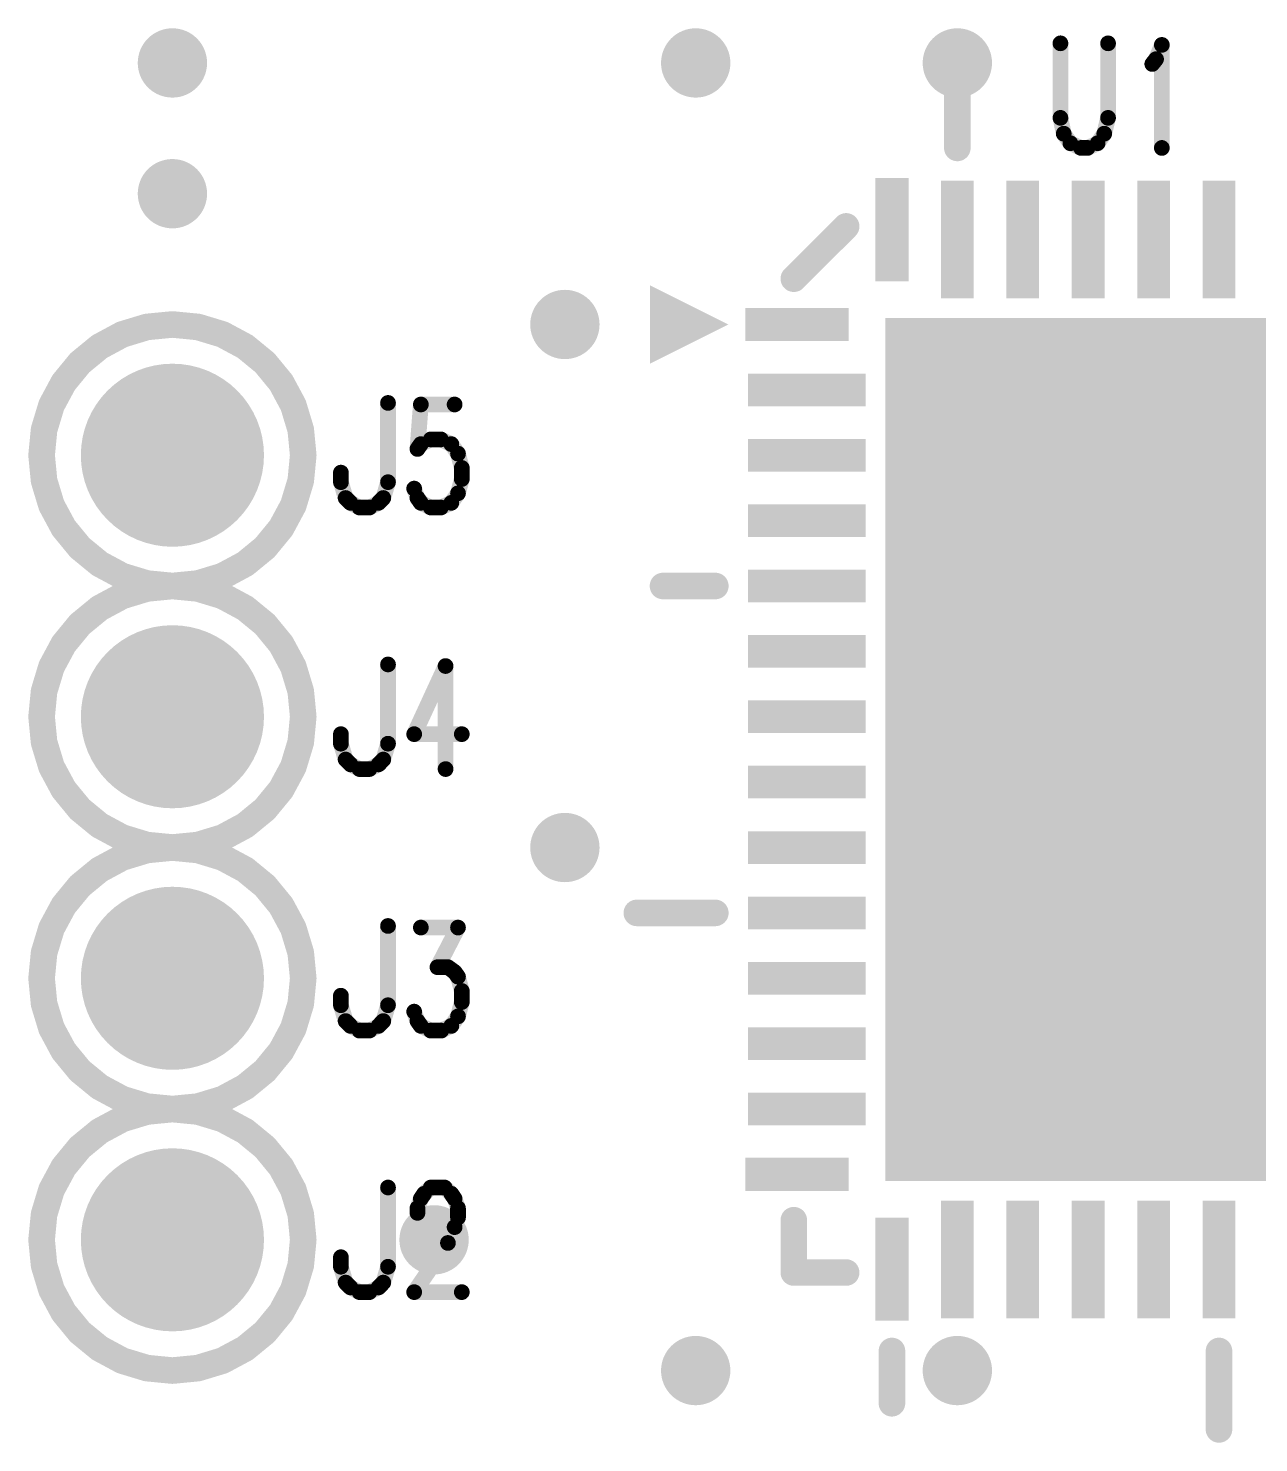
# Model space of a CAD drawing. Extents: x -0.1 to 57.1, y -0.1 to 42.5.
# Drawn here: x 24.9 to 34.3, y 14.45 to 25.27 of the extents above; entities that cross this region are included whole.
import ezdxf

# ---------------------------------------------------------------- set-up
doc = ezdxf.new("R2010")
doc.units = 0
doc.header["$MEASUREMENT"] = 0
doc.layers.get('0').update_dxf_attribs({"linetype": 'CONTINUOUS'})
doc.layers.add('02_ASSY1_GBR', color=7, linetype='CONTINUOUS')

# ---------------------------------------------------------------- blocks, each defined once
blk = doc.blocks.new('ROUND_18')
at = {"const_width": 0.7}
blk.add_lwpolyline([(-0.35, 0, 1), (0.35, 0, 1)], format="xyb", close=True, dxfattribs=at)
blk = doc.blocks.new('RECTANGLE_141')
blk.add_solid([(0.45, 0.125), (0.45, -0.125), (-0.45, 0.125), (-0.45, -0.125)])
blk = doc.blocks.new('RECTANGLE_142')
blk.add_solid([(0.3945, 0.127), (0.3945, -0.127), (-0.3945, 0.127), (-0.3945, -0.127)])
blk = doc.blocks.new('RECTANGLE_143')
blk.add_solid([(0.127, 0.3945), (0.127, -0.3945), (-0.127, 0.3945), (-0.127, -0.3945)])
blk = doc.blocks.new('RECTANGLE_144')
blk.add_solid([(0.125, 0.45), (0.125, -0.45), (-0.125, 0.45), (-0.125, -0.45)])
blk = doc.blocks.new('SQUARE_145')
blk.add_solid([(3.3, 3.3), (3.3, -3.3), (-3.3, 3.3), (-3.3, -3.3)])
blk = doc.blocks.new('ROUND_182')
at = {"const_width": 0.265}
blk.add_lwpolyline([(-0.1325, 0, 1), (0.1325, 0, 1)], format="xyb", close=True, dxfattribs=at)
blk = doc.blocks.new('ROUND_1')
at = {"const_width": 0.1016}
blk.add_lwpolyline([(-0.0508, 0, 1), (0.0508, 0, 1)], format="xyb", close=True, dxfattribs=at)
blk = doc.blocks.new('ROUND_4')
at = {"const_width": 0.06}
blk.add_lwpolyline([(-0.03, 0, 1), (0.03, 0, 1)], format="xyb", close=True, dxfattribs=at)

msp = doc.modelspace()

# ---------------------------------------------------------------- linework, layer by layer
at = {"layer": '02_ASSY1_GBR'}
for points, const_width in [([(32.788, 25.15), (32.788, 24.58)], 0.12), ([(33.152, 24.58), (33.152, 25.15)], 0.12), ([(33.519, 25.029), (33.563, 25.138)], 0.12), ([(33.563, 25.138), (33.563, 24.35)], 0.12), ([(32, 24.95), (32, 24.35)], 0.2032), ([(33.49, 24.992), (33.519, 25.029)], 0.12), ([(32.788, 24.58), (32.813, 24.459)], 0.12), ([(33.123, 24.459), (33.152, 24.58)], 0.12), ([(32.813, 24.459), (32.864, 24.386)], 0.12), ([(32.864, 24.386), (32.945, 24.35)], 0.12), ([(32.995, 24.35), (33.072, 24.386)], 0.12), ([(33.072, 24.386), (33.123, 24.459)], 0.12), ([(32.945, 24.35), (32.995, 24.35)], 0.12), ([(31.15, 23.75), (30.75, 23.35)], 0.2032), ([(25.805, 22.981), (25.617, 22.924)], 0.2032), ([(26, 23), (25.805, 22.981)], 0.2032), ([(26.195, 22.981), (26, 23)], 0.2032), ([(26.383, 22.924), (26.195, 22.981)], 0.2032), ([(25.444, 22.831), (25.293, 22.707)], 0.2032), ([(25.617, 22.924), (25.444, 22.831)], 0.2032), ([(26.556, 22.831), (26.383, 22.924)], 0.2032), ([(26.707, 22.707), (26.556, 22.831)], 0.2032), ([(25.293, 22.707), (25.169, 22.556)], 0.2032), ([(26.831, 22.556), (26.707, 22.707)], 0.2032), ([(25.169, 22.556), (25.076, 22.383)], 0.2032), ([(26.924, 22.383), (26.831, 22.556)], 0.2032), ([(25.076, 22.383), (25.019, 22.195)], 0.2032), ([(26.981, 22.195), (26.924, 22.383)], 0.2032), ([(27.648, 22.4), (27.648, 21.794)], 0.12), ([(27.899, 22.388), (27.873, 22.048)], 0.12), ([(28.157, 22.388), (27.899, 22.388)], 0.12), ([(25.019, 22.195), (25, 22)], 0.2032), ([(27, 22), (26.981, 22.195)], 0.2032), ([(27.899, 22.085), (27.975, 22.121)], 0.12), ([(27.975, 22.121), (28.052, 22.121)], 0.12), ([(28.052, 22.121), (28.132, 22.085)], 0.12), ([(25, 22), (25.019, 21.805)], 0.2032), ([(26.981, 21.805), (27, 22)], 0.2032), ([(27.873, 22.048), (27.899, 22.085)], 0.12), ([(28.132, 22.085), (28.183, 22.012)], 0.12), ([(28.183, 22.012), (28.212, 21.903)], 0.12), ([(28.212, 21.903), (28.212, 21.818)], 0.12), ([(25.019, 21.805), (25.076, 21.617)], 0.2032), ([(26.924, 21.617), (26.981, 21.805)], 0.2032), ([(27.288, 21.794), (27.288, 21.867)], 0.12), ([(27.324, 21.673), (27.288, 21.794)], 0.12), ([(27.648, 21.794), (27.612, 21.673)], 0.12), ([(28.212, 21.818), (28.183, 21.709)], 0.12), ([(27.873, 21.673), (27.848, 21.745)], 0.12), ([(28.183, 21.709), (28.132, 21.636)], 0.12), ([(25.076, 21.617), (25.169, 21.444)], 0.2032), ([(26.831, 21.444), (26.924, 21.617)], 0.2032), ([(27.361, 21.636), (27.324, 21.673)], 0.12), ([(27.43, 21.6), (27.361, 21.636)], 0.12), ([(27.506, 21.6), (27.43, 21.6)], 0.12), ([(27.576, 21.636), (27.506, 21.6)], 0.12), ([(27.612, 21.673), (27.576, 21.636)], 0.12), ([(27.899, 21.636), (27.873, 21.673)], 0.12), ([(27.975, 21.6), (27.899, 21.636)], 0.12), ([(28.052, 21.6), (27.975, 21.6)], 0.12), ([(28.132, 21.636), (28.052, 21.6)], 0.12), ([(25.169, 21.444), (25.293, 21.293)], 0.2032), ([(26.707, 21.293), (26.831, 21.444)], 0.2032), ([(25.293, 21.293), (25.444, 21.169)], 0.2032), ([(26.556, 21.169), (26.707, 21.293)], 0.2032), ([(25.444, 21.169), (25.617, 21.076)], 0.2032), ([(26.383, 21.076), (26.556, 21.169)], 0.2032), ([(25.617, 21.076), (25.805, 21.019)], 0.2032), ([(25.805, 21.019), (26, 21)], 0.2032), ([(26, 21), (25.805, 20.981)], 0.2032), ([(26, 21), (26.195, 21.019)], 0.2032), ([(26.195, 20.981), (26, 21)], 0.2032), ([(26.195, 21.019), (26.383, 21.076)], 0.2032), ([(30.15, 21), (29.75, 21)], 0.2032), ([(25.617, 20.924), (25.444, 20.831)], 0.2032), ([(25.805, 20.981), (25.617, 20.924)], 0.2032), ([(26.383, 20.924), (26.195, 20.981)], 0.2032), ([(26.556, 20.831), (26.383, 20.924)], 0.2032), ([(25.444, 20.831), (25.293, 20.707)], 0.2032), ([(26.707, 20.707), (26.556, 20.831)], 0.2032), ([(25.293, 20.707), (25.169, 20.556)], 0.2032), ([(26.831, 20.556), (26.707, 20.707)], 0.2032), ([(25.169, 20.556), (25.076, 20.383)], 0.2032), ([(26.924, 20.383), (26.831, 20.556)], 0.2032), ([(25.076, 20.383), (25.019, 20.195)], 0.2032), ([(26.981, 20.195), (26.924, 20.383)], 0.2032), ([(27.648, 20.4), (27.648, 19.794)], 0.12), ([(28.088, 20.388), (27.848, 19.867)], 0.12), ([(28.088, 20.388), (28.088, 19.6)], 0.12), ([(25.019, 20.195), (25, 20)], 0.2032), ([(27, 20), (26.981, 20.195)], 0.2032), ([(25, 20), (25.019, 19.805)], 0.2032), ([(26.981, 19.805), (27, 20)], 0.2032), ([(25.019, 19.805), (25.076, 19.617)], 0.2032), ([(26.924, 19.617), (26.981, 19.805)], 0.2032), ([(27.288, 19.794), (27.288, 19.867)], 0.12), ([(27.848, 19.867), (28.212, 19.867)], 0.12), ([(27.324, 19.673), (27.288, 19.794)], 0.12), ([(27.648, 19.794), (27.612, 19.673)], 0.12), ([(25.076, 19.617), (25.169, 19.444)], 0.2032), ([(26.831, 19.444), (26.924, 19.617)], 0.2032), ([(27.361, 19.636), (27.324, 19.673)], 0.12), ([(27.43, 19.6), (27.361, 19.636)], 0.12), ([(27.576, 19.636), (27.506, 19.6)], 0.12), ([(27.612, 19.673), (27.576, 19.636)], 0.12), ([(27.506, 19.6), (27.43, 19.6)], 0.12), ([(25.169, 19.444), (25.293, 19.293)], 0.2032), ([(26.707, 19.293), (26.831, 19.444)], 0.2032), ([(25.293, 19.293), (25.444, 19.169)], 0.2032), ([(26.556, 19.169), (26.707, 19.293)], 0.2032), ([(25.444, 19.169), (25.617, 19.076)], 0.2032), ([(26.383, 19.076), (26.556, 19.169)], 0.2032), ([(25.617, 19.076), (25.805, 19.019)], 0.2032), ([(26.195, 19.019), (26.383, 19.076)], 0.2032), ([(25.805, 18.981), (25.617, 18.924)], 0.2032), ([(25.805, 19.019), (26, 19)], 0.2032), ([(26, 19), (25.805, 18.981)], 0.2032), ([(26, 19), (26.195, 19.019)], 0.2032), ([(26.195, 18.981), (26, 19)], 0.2032), ([(26.383, 18.924), (26.195, 18.981)], 0.2032), ([(25.444, 18.831), (25.293, 18.707)], 0.2032), ([(25.617, 18.924), (25.444, 18.831)], 0.2032), ([(26.556, 18.831), (26.383, 18.924)], 0.2032), ([(26.707, 18.707), (26.556, 18.831)], 0.2032), ([(25.293, 18.707), (25.169, 18.556)], 0.2032), ([(26.831, 18.556), (26.707, 18.707)], 0.2032), ([(25.169, 18.556), (25.076, 18.383)], 0.2032), ([(26.924, 18.383), (26.831, 18.556)], 0.2032), ([(30.15, 18.5), (29.55, 18.5)], 0.2032), ([(25.076, 18.383), (25.019, 18.195)], 0.2032), ([(26.981, 18.195), (26.924, 18.383)], 0.2032), ([(27.648, 18.4), (27.648, 17.794)], 0.12), ([(27.899, 18.388), (28.183, 18.388)], 0.12), ([(28.183, 18.388), (28.026, 18.085)], 0.12), ([(25.019, 18.195), (25, 18)], 0.2032), ([(27, 18), (26.981, 18.195)], 0.2032), ([(25, 18), (25.019, 17.805)], 0.2032), ([(26.981, 17.805), (27, 18)], 0.2032), ([(28.026, 18.085), (28.106, 18.085)], 0.12), ([(28.106, 18.085), (28.157, 18.048)], 0.12), ([(28.157, 18.048), (28.183, 18.012)], 0.12), ([(28.183, 18.012), (28.212, 17.903)], 0.12), ([(28.212, 17.903), (28.212, 17.818)], 0.12), ([(25.019, 17.805), (25.076, 17.617)], 0.2032), ([(26.924, 17.617), (26.981, 17.805)], 0.2032), ([(27.288, 17.794), (27.288, 17.867)], 0.12), ([(27.324, 17.673), (27.288, 17.794)], 0.12), ([(27.648, 17.794), (27.612, 17.673)], 0.12), ([(28.212, 17.818), (28.183, 17.709)], 0.12), ([(27.873, 17.673), (27.848, 17.745)], 0.12), ([(28.183, 17.709), (28.132, 17.636)], 0.12), ([(25.076, 17.617), (25.169, 17.444)], 0.2032), ([(26.831, 17.444), (26.924, 17.617)], 0.2032), ([(27.361, 17.636), (27.324, 17.673)], 0.12), ([(27.43, 17.6), (27.361, 17.636)], 0.12), ([(27.506, 17.6), (27.43, 17.6)], 0.12), ([(27.576, 17.636), (27.506, 17.6)], 0.12), ([(27.612, 17.673), (27.576, 17.636)], 0.12), ([(27.899, 17.636), (27.873, 17.673)], 0.12), ([(27.975, 17.6), (27.899, 17.636)], 0.12), ([(28.055, 17.6), (27.975, 17.6)], 0.12), ([(28.132, 17.636), (28.055, 17.6)], 0.12), ([(25.169, 17.444), (25.293, 17.293)], 0.2032), ([(26.707, 17.293), (26.831, 17.444)], 0.2032), ([(25.293, 17.293), (25.444, 17.169)], 0.2032), ([(26.556, 17.169), (26.707, 17.293)], 0.2032), ([(25.444, 17.169), (25.617, 17.076)], 0.2032), ([(26.383, 17.076), (26.556, 17.169)], 0.2032), ([(25.617, 17.076), (25.805, 17.019)], 0.2032), ([(25.805, 17.019), (26, 17)], 0.2032), ([(26, 17), (25.805, 16.981)], 0.2032), ([(26, 17), (26.195, 17.019)], 0.2032), ([(26.195, 16.981), (26, 17)], 0.2032), ([(26.195, 17.019), (26.383, 17.076)], 0.2032), ([(25.617, 16.924), (25.444, 16.831)], 0.2032), ([(25.805, 16.981), (25.617, 16.924)], 0.2032), ([(26.383, 16.924), (26.195, 16.981)], 0.2032), ([(26.556, 16.831), (26.383, 16.924)], 0.2032), ([(25.444, 16.831), (25.293, 16.707)], 0.2032), ([(26.707, 16.707), (26.556, 16.831)], 0.2032), ([(25.293, 16.707), (25.169, 16.556)], 0.2032), ([(26.831, 16.556), (26.707, 16.707)], 0.2032), ([(25.169, 16.556), (25.076, 16.383)], 0.2032), ([(26.924, 16.383), (26.831, 16.556)], 0.2032), ([(25.076, 16.383), (25.019, 16.195)], 0.2032), ([(26.981, 16.195), (26.924, 16.383)], 0.2032), ([(27.648, 16.4), (27.648, 15.794)], 0.12), ([(27.924, 16.352), (27.975, 16.4)], 0.12), ([(27.975, 16.4), (28.081, 16.4)], 0.12), ([(28.081, 16.4), (28.132, 16.352)], 0.12), ([(27.873, 16.242), (27.899, 16.315)], 0.12), ([(27.899, 16.315), (27.924, 16.352)], 0.12), ([(28.132, 16.352), (28.157, 16.315)], 0.12), ([(28.157, 16.315), (28.183, 16.242)], 0.12), ([(25.019, 16.195), (25, 16)], 0.2032), ([(27, 16), (26.981, 16.195)], 0.2032), ([(27.873, 16.206), (27.873, 16.242)], 0.12), ([(28.183, 16.17), (28.157, 16.097)], 0.12), ([(28.183, 16.242), (28.183, 16.17)], 0.12), ([(30.75, 15.75), (30.75, 16.15)], 0.2032), ([(28.157, 16.097), (28.106, 15.976)], 0.12), ([(25, 16), (25.019, 15.805)], 0.2032), ([(26.981, 15.805), (27, 16)], 0.2032), ([(28.106, 15.976), (27.848, 15.6)], 0.12), ([(25.019, 15.805), (25.076, 15.617)], 0.2032), ([(26.924, 15.617), (26.981, 15.805)], 0.2032), ([(27.288, 15.794), (27.288, 15.867)], 0.12), ([(27.324, 15.673), (27.288, 15.794)], 0.12), ([(27.648, 15.794), (27.612, 15.673)], 0.12), ([(31.15, 15.75), (30.75, 15.75)], 0.2032), ([(25.076, 15.617), (25.169, 15.444)], 0.2032), ([(26.831, 15.444), (26.924, 15.617)], 0.2032), ([(27.361, 15.636), (27.324, 15.673)], 0.12), ([(27.43, 15.6), (27.361, 15.636)], 0.12), ([(27.576, 15.636), (27.506, 15.6)], 0.12), ([(27.612, 15.673), (27.576, 15.636)], 0.12), ([(27.506, 15.6), (27.43, 15.6)], 0.12), ([(27.848, 15.6), (28.212, 15.6)], 0.12), ([(25.169, 15.444), (25.293, 15.293)], 0.2032), ([(26.707, 15.293), (26.831, 15.444)], 0.2032), ([(25.293, 15.293), (25.444, 15.169)], 0.2032), ([(26.556, 15.169), (26.707, 15.293)], 0.2032), ([(25.444, 15.169), (25.617, 15.076)], 0.2032), ([(26.383, 15.076), (26.556, 15.169)], 0.2032), ([(31.5, 15.15), (31.5, 14.75)], 0.2032), ([(34, 15.15), (34, 14.55)], 0.2032), ([(25.617, 15.076), (25.805, 15.019)], 0.2032), ([(26.195, 15.019), (26.383, 15.076)], 0.2032), ([(25.805, 15.019), (26, 15)], 0.2032), ([(26, 15), (26.195, 15.019)], 0.2032)]:
    msp.add_lwpolyline(points, dxfattribs=dict(at, const_width=const_width))
for points in [[(29.650014, 22.999966), (29.65003, 23.299984), (30.249932, 22.999966), (29.65003, 23.299984)], [(29.65, 22.700034), (29.650014, 22.999966), (29.65, 22.700034), (30.249932, 22.999966)]]:
    msp.add_solid(points, dxfattribs=at)

# ---------------------------------------------------------------- block references
for name, p in [('ROUND_182', (26, 25)), ('ROUND_182', (30, 25)), ('ROUND_182', (32, 25)), ('ROUND_4', (32.788, 25.15)), ('ROUND_4', (33.152, 25.15)), ('ROUND_4', (33.563, 25.138)), ('ROUND_1', (32, 24.95)), ('ROUND_4', (33.49, 24.992)), ('ROUND_4', (33.519, 25.029)), ('ROUND_4', (32.788, 24.58)), ('ROUND_4', (33.152, 24.58)), ('ROUND_1', (32, 24.35)), ('ROUND_4', (32.813, 24.459)), ('ROUND_4', (32.864, 24.386)), ('ROUND_4', (33.072, 24.386)), ('ROUND_4', (33.123, 24.459)), ('ROUND_4', (32.945, 24.35)), ('ROUND_4', (32.995, 24.35)), ('ROUND_4', (33.563, 24.35)), ('ROUND_182', (26, 24)), ('RECTANGLE_143', (31.5, 23.725)), ('RECTANGLE_144', (32, 23.65)), ('RECTANGLE_144', (32.5, 23.65)), ('RECTANGLE_144', (33, 23.65)), ('RECTANGLE_144', (33.5, 23.65)), ('RECTANGLE_144', (34, 23.65)), ('ROUND_1', (31.15, 23.75)), ('ROUND_1', (30.75, 23.35)), ('ROUND_182', (29, 23)), ('ROUND_1', (25.805, 22.981)), ('ROUND_1', (26, 23)), ('ROUND_1', (26.195, 22.981)), ('RECTANGLE_142', (30.775, 23)), ('SQUARE_145', (34.75, 19.75)), ('ROUND_1', (25.444, 22.831)), ('ROUND_1', (25.617, 22.924)), ('ROUND_1', (26.383, 22.924)), ('ROUND_1', (26.556, 22.831)), ('ROUND_1', (25.293, 22.707)), ('ROUND_1', (26.707, 22.707)), ('ROUND_1', (25.169, 22.556)), ('ROUND_18', (26, 22)), ('ROUND_1', (26.831, 22.556)), ('RECTANGLE_141', (30.85, 22.5)), ('ROUND_1', (25.076, 22.383)), ('ROUND_1', (26.924, 22.383)), ('ROUND_4', (27.648, 22.4)), ('ROUND_4', (27.899, 22.388)), ('ROUND_4', (28.157, 22.388)), ('ROUND_1', (25.019, 22.195)), ('ROUND_1', (26.981, 22.195)), ('ROUND_4', (27.975, 22.121)), ('ROUND_4', (28.052, 22.121)), ('ROUND_182', (33, 22)), ('ROUND_182', (34, 22)), ('ROUND_1', (25, 22)), ('ROUND_1', (25, 22)), ('ROUND_1', (27, 22)), ('ROUND_4', (27.873, 22.048)), ('ROUND_4', (27.899, 22.085)), ('ROUND_4', (28.132, 22.085)), ('ROUND_4', (28.183, 22.012)), ('RECTANGLE_141', (30.85, 22)), ('ROUND_4', (28.212, 21.903)), ('ROUND_1', (25.019, 21.805)), ('ROUND_1', (26.981, 21.805)), ('ROUND_4', (27.288, 21.867)), ('ROUND_4', (27.288, 21.794)), ('ROUND_4', (27.648, 21.794)), ('ROUND_4', (28.212, 21.818)), ('ROUND_4', (27.848, 21.745)), ('ROUND_4', (28.183, 21.709)), ('ROUND_1', (25.076, 21.617)), ('ROUND_1', (26.924, 21.617)), ('ROUND_4', (27.324, 21.673)), ('ROUND_4', (27.361, 21.636)), ('ROUND_4', (27.43, 21.6)), ('ROUND_4', (27.506, 21.6)), ('ROUND_4', (27.576, 21.636)), ('ROUND_4', (27.612, 21.673)), ('ROUND_4', (27.873, 21.673)), ('ROUND_4', (27.899, 21.636)), ('ROUND_4', (27.975, 21.6)), ('ROUND_4', (28.052, 21.6)), ('ROUND_4', (28.132, 21.636)), ('ROUND_1', (25.169, 21.444)), ('ROUND_1', (26.831, 21.444)), ('RECTANGLE_141', (30.85, 21.5)), ('ROUND_1', (25.293, 21.293)), ('ROUND_1', (26.707, 21.293)), ('ROUND_1', (25.444, 21.169)), ('ROUND_1', (26.556, 21.169)), ('ROUND_182', (32, 21)), ('ROUND_182', (33, 21)), ('ROUND_182', (34, 21)), ('ROUND_1', (25.617, 21.076)), ('ROUND_1', (25.805, 21.019)), ('ROUND_1', (26, 21)), ('ROUND_1', (26, 21)), ('ROUND_1', (26.195, 21.019)), ('ROUND_1', (26.383, 21.076)), ('ROUND_1', (29.75, 21)), ('ROUND_1', (30.15, 21)), ('RECTANGLE_141', (30.85, 21)), ('ROUND_1', (25.617, 20.924)), ('ROUND_1', (25.805, 20.981)), ('ROUND_1', (26.195, 20.981)), ('ROUND_1', (26.383, 20.924)), ('ROUND_1', (25.444, 20.831)), ('ROUND_1', (26.556, 20.831)), ('ROUND_1', (25.293, 20.707)), ('ROUND_1', (26.707, 20.707)), ('ROUND_18', (26, 20)), ('ROUND_1', (25.169, 20.556)), ('ROUND_1', (26.831, 20.556)), ('RECTANGLE_141', (30.85, 20.5)), ('ROUND_1', (25.076, 20.383)), ('ROUND_1', (26.924, 20.383)), ('ROUND_4', (27.648, 20.4)), ('ROUND_4', (28.088, 20.388)), ('ROUND_4', (28.088, 20.388)), ('ROUND_1', (25.019, 20.195)), ('ROUND_1', (26.981, 20.195)), ('ROUND_182', (32, 20)), ('ROUND_182', (33, 20)), ('ROUND_182', (34, 20)), ('RECTANGLE_141', (30.85, 20)), ('ROUND_1', (25, 20)), ('ROUND_1', (25, 20)), ('ROUND_1', (27, 20)), ('ROUND_1', (25.019, 19.805)), ('ROUND_1', (26.981, 19.805)), ('ROUND_4', (27.288, 19.867)), ('ROUND_4', (27.848, 19.867)), ('ROUND_4', (28.212, 19.867)), ('ROUND_4', (27.288, 19.794)), ('ROUND_4', (27.648, 19.794)), ('ROUND_1', (25.076, 19.617)), ('ROUND_1', (26.924, 19.617)), ('ROUND_4', (27.324, 19.673)), ('ROUND_4', (27.361, 19.636)), ('ROUND_4', (27.576, 19.636)), ('ROUND_4', (27.612, 19.673)), ('ROUND_4', (27.43, 19.6)), ('ROUND_4', (27.506, 19.6)), ('ROUND_4', (28.088, 19.6)), ('RECTANGLE_141', (30.85, 19.5)), ('ROUND_1', (25.169, 19.444)), ('ROUND_1', (26.831, 19.444)), ('ROUND_1', (25.293, 19.293)), ('ROUND_1', (26.707, 19.293)), ('ROUND_1', (25.444, 19.169)), ('ROUND_1', (26.556, 19.169)), ('ROUND_182', (29, 19)), ('ROUND_182', (33, 19)), ('ROUND_182', (34, 19)), ('ROUND_1', (25.617, 19.076)), ('ROUND_1', (26.383, 19.076)), ('ROUND_1', (25.805, 19.019)), ('ROUND_1', (25.805, 18.981)), ('ROUND_1', (26, 19)), ('ROUND_1', (26, 19)), ('ROUND_1', (26.195, 19.019)), ('ROUND_1', (26.195, 18.981)), ('RECTANGLE_141', (30.85, 19)), ('ROUND_1', (25.444, 18.831)), ('ROUND_1', (25.617, 18.924)), ('ROUND_1', (26.383, 18.924)), ('ROUND_1', (26.556, 18.831)), ('ROUND_1', (25.293, 18.707)), ('ROUND_1', (26.707, 18.707)), ('ROUND_1', (25.169, 18.556)), ('ROUND_18', (26, 18)), ('ROUND_1', (26.831, 18.556)), ('RECTANGLE_141', (30.85, 18.5)), ('ROUND_1', (29.55, 18.5)), ('ROUND_1', (30.15, 18.5)), ('ROUND_1', (25.076, 18.383)), ('ROUND_1', (26.924, 18.383)), ('ROUND_4', (27.648, 18.4)), ('ROUND_4', (27.899, 18.388)), ('ROUND_4', (28.183, 18.388)), ('ROUND_1', (25.019, 18.195)), ('ROUND_1', (26.981, 18.195)), ('ROUND_182', (32, 18)), ('ROUND_182', (33, 18)), ('ROUND_182', (34, 18)), ('ROUND_1', (25, 18)), ('ROUND_1', (25, 18)), ('ROUND_1', (27, 18)), ('ROUND_4', (28.026, 18.085)), ('ROUND_4', (28.106, 18.085)), ('ROUND_4', (28.157, 18.048)), ('ROUND_4', (28.183, 18.012)), ('RECTANGLE_141', (30.85, 18)), ('ROUND_4', (28.212, 17.903)), ('ROUND_1', (25.019, 17.805)), ('ROUND_1', (26.981, 17.805)), ('ROUND_4', (27.288, 17.867)), ('ROUND_4', (27.288, 17.794)), ('ROUND_4', (27.648, 17.794)), ('ROUND_4', (28.212, 17.818)), ('ROUND_4', (27.848, 17.745)), ('ROUND_4', (28.183, 17.709)), ('ROUND_1', (25.076, 17.617)), ('ROUND_1', (26.924, 17.617)), ('ROUND_4', (27.324, 17.673)), ('ROUND_4', (27.361, 17.636)), ('ROUND_4', (27.43, 17.6)), ('ROUND_4', (27.506, 17.6)), ('ROUND_4', (27.576, 17.636)), ('ROUND_4', (27.612, 17.673)), ('ROUND_4', (27.873, 17.673)), ('ROUND_4', (27.899, 17.636)), ('ROUND_4', (27.975, 17.6)), ('ROUND_4', (28.055, 17.6)), ('ROUND_4', (28.132, 17.636)), ('ROUND_1', (25.169, 17.444)), ('ROUND_1', (26.831, 17.444)), ('RECTANGLE_141', (30.85, 17.5)), ('ROUND_1', (25.293, 17.293)), ('ROUND_1', (26.707, 17.293)), ('ROUND_1', (25.444, 17.169)), ('ROUND_1', (26.556, 17.169)), ('ROUND_182', (32, 17)), ('ROUND_182', (33, 17)), ('ROUND_182', (34, 17)), ('ROUND_1', (25.617, 17.076)), ('ROUND_1', (25.805, 17.019)), ('ROUND_1', (26, 17)), ('ROUND_1', (26, 17)), ('ROUND_1', (26.195, 17.019)), ('ROUND_1', (26.383, 17.076)), ('RECTANGLE_141', (30.85, 17)), ('ROUND_1', (25.617, 16.924)), ('ROUND_1', (25.805, 16.981)), ('ROUND_1', (26.195, 16.981)), ('ROUND_1', (26.383, 16.924)), ('ROUND_1', (25.444, 16.831)), ('ROUND_1', (26.556, 16.831)), ('ROUND_1', (25.293, 16.707)), ('ROUND_1', (26.707, 16.707)), ('ROUND_1', (25.169, 16.556)), ('ROUND_18', (26, 16)), ('ROUND_1', (26.831, 16.556)), ('RECTANGLE_142', (30.775, 16.5)), ('ROUND_1', (25.076, 16.383)), ('ROUND_1', (26.924, 16.383)), ('ROUND_4', (27.648, 16.4)), ('ROUND_4', (27.975, 16.4)), ('ROUND_4', (28.081, 16.4)), ('ROUND_4', (27.899, 16.315)), ('ROUND_4', (27.924, 16.352)), ('ROUND_4', (28.132, 16.352)), ('ROUND_4', (28.157, 16.315)), ('ROUND_1', (25.019, 16.195)), ('ROUND_1', (26.981, 16.195)), ('ROUND_182', (28, 16)), ('ROUND_4', (27.873, 16.242)), ('ROUND_4', (27.873, 16.206)), ('ROUND_4', (28.183, 16.242)), ('ROUND_4', (28.183, 16.17)), ('ROUND_1', (30.75, 16.15)), ('RECTANGLE_144', (32, 15.85)), ('RECTANGLE_144', (32.5, 15.85)), ('RECTANGLE_144', (33, 15.85)), ('RECTANGLE_144', (33.5, 15.85)), ('RECTANGLE_144', (34, 15.85)), ('ROUND_4', (28.157, 16.097)), ('RECTANGLE_143', (31.5, 15.775)), ('ROUND_1', (25, 16)), ('ROUND_1', (25, 16)), ('ROUND_1', (27, 16)), ('ROUND_4', (28.106, 15.976)), ('ROUND_1', (25.019, 15.805)), ('ROUND_1', (26.981, 15.805)), ('ROUND_4', (27.288, 15.867)), ('ROUND_4', (27.288, 15.794)), ('ROUND_4', (27.648, 15.794)), ('ROUND_1', (30.75, 15.75)), ('ROUND_1', (31.15, 15.75)), ('ROUND_1', (25.076, 15.617)), ('ROUND_1', (26.924, 15.617)), ('ROUND_4', (27.324, 15.673)), ('ROUND_4', (27.361, 15.636)), ('ROUND_4', (27.576, 15.636)), ('ROUND_4', (27.612, 15.673)), ('ROUND_4', (27.43, 15.6)), ('ROUND_4', (27.506, 15.6)), ('ROUND_4', (27.848, 15.6)), ('ROUND_4', (28.212, 15.6)), ('ROUND_1', (25.169, 15.444)), ('ROUND_1', (26.831, 15.444)), ('ROUND_1', (25.293, 15.293)), ('ROUND_1', (26.707, 15.293)), ('ROUND_1', (25.444, 15.169)), ('ROUND_1', (26.556, 15.169)), ('ROUND_182', (30, 15)), ('ROUND_1', (31.5, 15.15)), ('ROUND_182', (32, 15)), ('ROUND_1', (34, 15.15)), ('ROUND_1', (25.617, 15.076)), ('ROUND_1', (26.383, 15.076)), ('ROUND_1', (25.805, 15.019)), ('ROUND_1', (26, 15)), ('ROUND_1', (26.195, 15.019)), ('ROUND_1', (31.5, 14.75)), ('ROUND_1', (34, 14.55))]:
    msp.add_blockref(name, p, dxfattribs=at)

doc.saveas('drawing.dxf')
